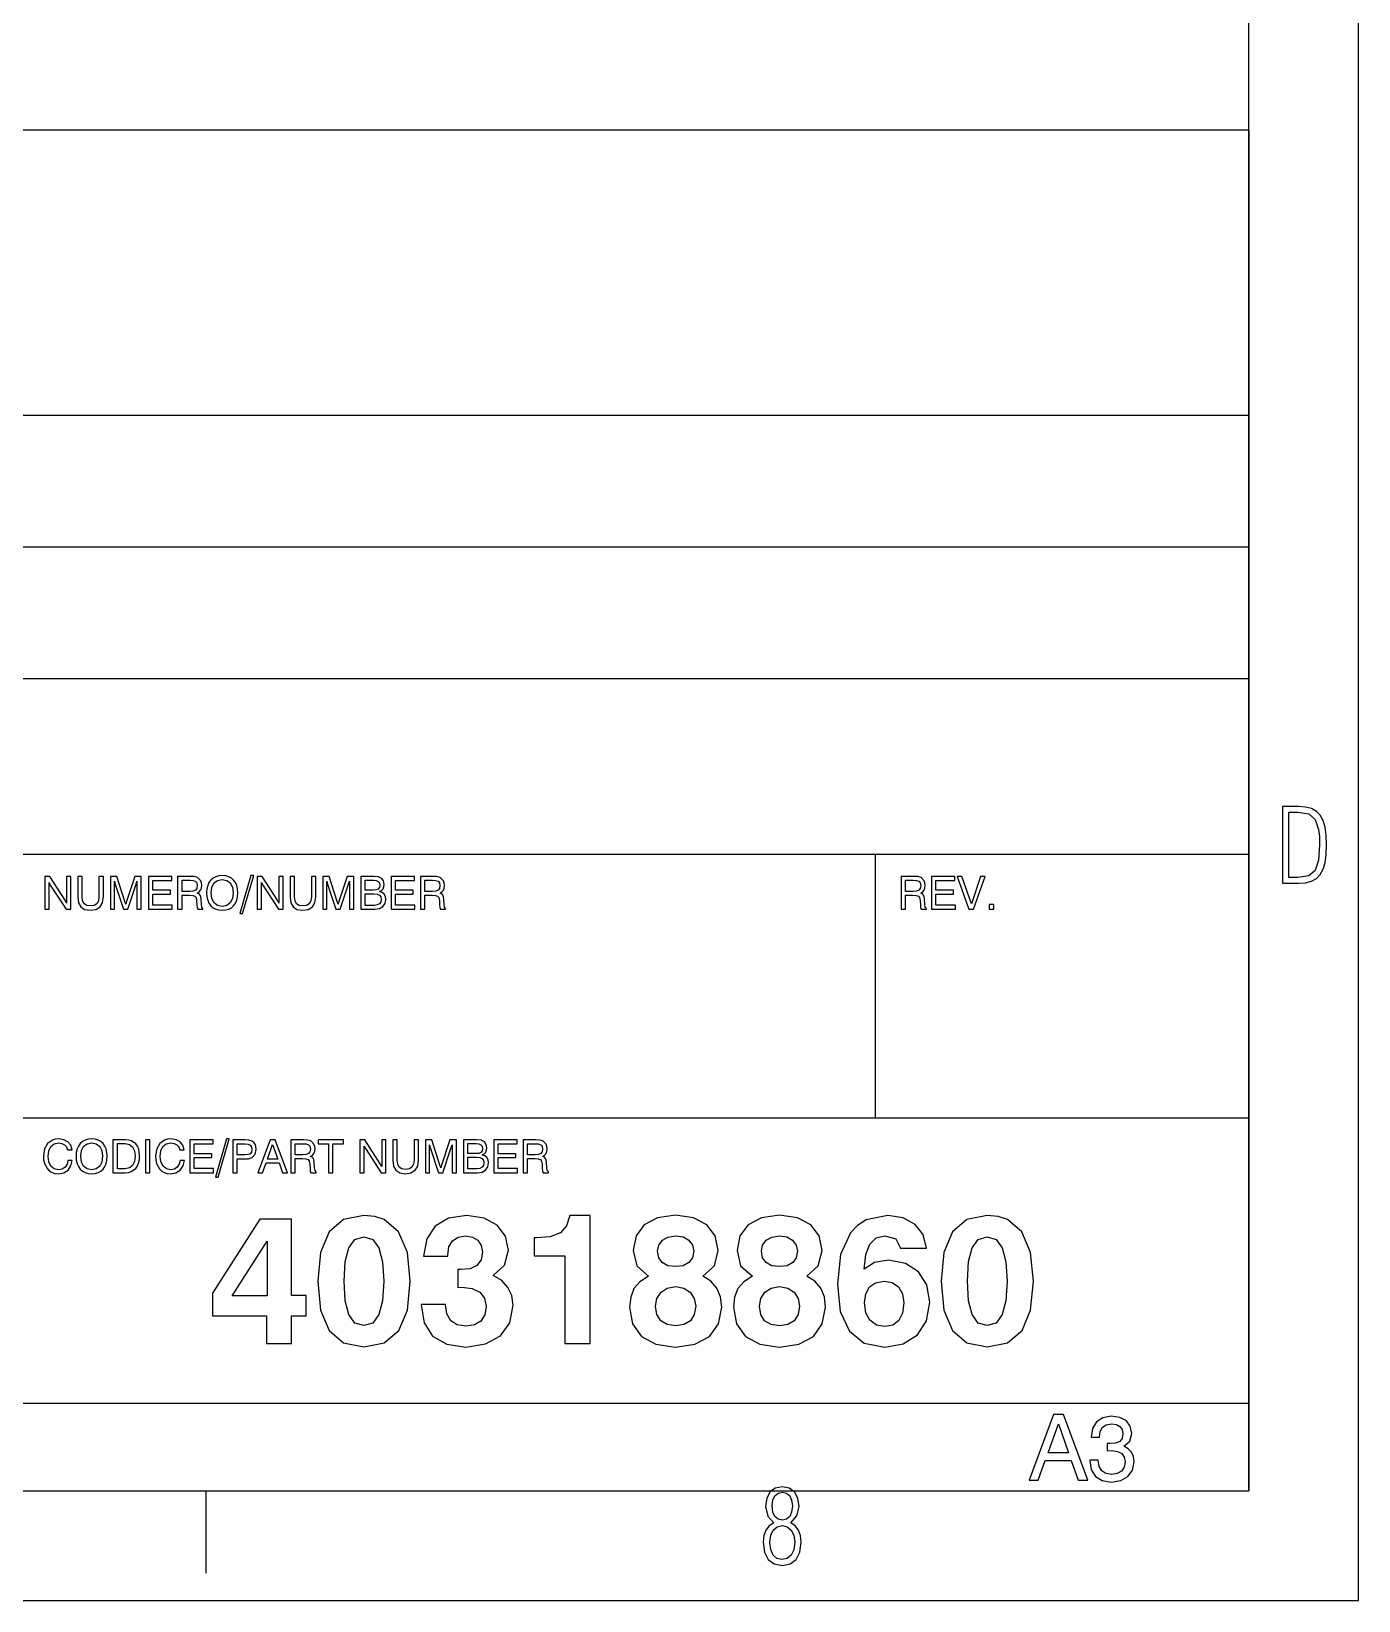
# Model space of a CAD drawing. Extents: x 0 to 420, y 0 to 297.
# Drawn here: x 359.5 to 420, y 0 to 71.5 of the extents above; entities that cross this region are included whole.
import ezdxf

# ---------------------------------------------------------------- set-up
doc = ezdxf.new("R2010")
doc.units = 0
doc.layers.get('0').update_dxf_attribs({"linetype": 'CONTINUOUS'})

msp = doc.modelspace()

# ---------------------------------------------------------------- linework, layer by layer
at = {"color": 7}
for p, q in [((420, 0), (420, 297)), ((415, 5), (415, 292)), ((215, 67), (415, 67)), ((415, 67), (415, 5)), ((215, 54), (415, 54)), ((215, 48), (415, 48)), ((215, 42), (415, 42)), ((215, 34), (415, 34)), ((398, 22), (398, 34)), ((359, 22), (415, 22)), ((215, 9), (415, 9)), ((5, 5), (415, 5)), ((215, 5), (415, 5)), ((367.5, 5), (367.5, 1.25)), ((0, 0), (420, 0))]:
    msp.add_line(p, q, dxfattribs=at)
for points in [[(416.529877, 32.675838), (417.258057, 32.675838), (417.586914, 32.69463), (417.859406, 32.769798), (418.0802, 32.891945), (418.254028, 33.075169), (418.38089, 33.314766), (418.470154, 33.615437), (418.52182, 33.986576), (418.540619, 34.428188), (418.52182, 34.865101), (418.470154, 35.23624), (418.38559, 35.536911), (418.254028, 35.776508), (418.0802, 35.955032), (417.859406, 36.077179), (417.582214, 36.152348), (417.258057, 36.175838), (416.529877, 36.175838)], [(416.821167, 32.938927), (416.821167, 35.91745), (417.239288, 35.91745), (417.727875, 35.837582), (418.028534, 35.583893), (418.178864, 35.123489), (418.211761, 34.804028), (418.225861, 34.423489), (418.178864, 33.723488), (418.028534, 33.263088), (417.727875, 33.014095), (417.239288, 32.938927)], [(360.158539, 31.490959), (360.35257, 31.490959), (360.35257, 32.707233), (360.408905, 32.596661), (361.124481, 31.490959), (361.345612, 31.490959), (361.345612, 32.990959), (361.151611, 32.990959), (361.151611, 31.774687), (361.082764, 31.901947), (360.381775, 32.990959), (360.158539, 32.990959)], [(361.656464, 32.060501), (361.68985, 31.791376), (361.796234, 31.60153), (361.971497, 31.488873), (362.219757, 31.449234), (362.482605, 31.488873), (362.674561, 31.603615), (362.791382, 31.793463), (362.831024, 32.060501), (362.831024, 32.990959), (362.626556, 32.990959), (362.626556, 32.058414), (362.601532, 31.874826), (362.530609, 31.747566), (362.411682, 31.670376), (362.242706, 31.64534), (362.071625, 31.670376), (361.952698, 31.74548), (361.881775, 31.874826), (361.860931, 32.058414), (361.860931, 32.990959), (361.656464, 32.990959)], [(363.331726, 32.769817), (363.365082, 32.638386), (363.742706, 31.490959), (363.934631, 31.490959), (364.320587, 32.638386), (364.356049, 32.769817), (364.356049, 31.490959), (364.55423, 31.490959), (364.55423, 32.990959), (364.262177, 32.990959), (363.876221, 31.843533), (363.842834, 31.720444), (363.807373, 31.843533), (363.436035, 32.990959), (363.143951, 32.990959), (363.143951, 31.490959), (363.331726, 31.490959)], [(364.875519, 31.490959), (365.962463, 31.490959), (365.962463, 31.67872), (365.077881, 31.67872), (365.077881, 32.181503), (365.878998, 32.181503), (365.878998, 32.356747), (365.077881, 32.356747), (365.077881, 32.805286), (365.94577, 32.805286), (365.94577, 32.990959), (364.875519, 32.990959)], [(366.208618, 32.990959), (366.208618, 31.490959), (366.41098, 31.490959), (366.41098, 32.133518), (366.740601, 32.133518), (366.89917, 32.127258), (366.997223, 32.095966), (367.051453, 32.025036), (367.074402, 31.893602), (367.086914, 31.697496), (367.097351, 31.578581), (367.126556, 31.490959), (367.362305, 31.490959), (367.362305, 31.532684), (367.312225, 31.593185), (367.293457, 31.707928), (367.276764, 31.954102), (367.262177, 32.058414), (367.235046, 32.139778), (367.184967, 32.196106), (367.105713, 32.233658), (367.193329, 32.289986), (367.257996, 32.367176), (367.297638, 32.461056), (367.312225, 32.575798), (367.297638, 32.692627), (367.262177, 32.794853), (367.118225, 32.938805), (366.965912, 32.982613), (366.79068, 32.990959)], [(367.529205, 32.239918), (367.539642, 32.060501), (367.577179, 31.904034), (367.637695, 31.768429), (367.719055, 31.655771), (367.821289, 31.566063), (367.942291, 31.50139), (368.082062, 31.463839), (368.240601, 31.449234), (368.397095, 31.463839), (368.536865, 31.50139), (368.657867, 31.566063), (368.760071, 31.655771), (368.841431, 31.768429), (368.899872, 31.904034), (368.935333, 32.060501), (368.949921, 32.239918), (368.937408, 32.417244), (368.899872, 32.573711), (368.839355, 32.709316), (368.760071, 32.821976), (368.657867, 32.911682), (368.536865, 32.976357), (368.397095, 33.015995), (368.240601, 33.030598), (368.082062, 33.015995), (367.942291, 32.976357), (367.821289, 32.911682), (367.719055, 32.821976), (367.637695, 32.709316), (367.577179, 32.573711), (367.539642, 32.417244)], [(369.043823, 31.29694), (369.168976, 31.29694), (369.675934, 33.030598), (369.5466, 33.030598)], [(369.832397, 31.490959), (370.026428, 31.490959), (370.026428, 32.707233), (370.082764, 32.596661), (370.79834, 31.490959), (371.01947, 31.490959), (371.01947, 32.990959), (370.825439, 32.990959), (370.825439, 31.774687), (370.756592, 31.901947), (370.055634, 32.990959), (369.832397, 32.990959)], [(371.330322, 32.060501), (371.363708, 31.791376), (371.470093, 31.60153), (371.645325, 31.488873), (371.893616, 31.449234), (372.156464, 31.488873), (372.348389, 31.603615), (372.46524, 31.793463), (372.504883, 32.060501), (372.504883, 32.990959), (372.300415, 32.990959), (372.300415, 32.058414), (372.275391, 31.874826), (372.204437, 31.747566), (372.085541, 31.670376), (371.916565, 31.64534), (371.745483, 31.670376), (371.626556, 31.74548), (371.555634, 31.874826), (371.53476, 32.058414), (371.53476, 32.990959), (371.330322, 32.990959)], [(373.005554, 32.769817), (373.03894, 32.638386), (373.416565, 31.490959), (373.60849, 31.490959), (373.994446, 32.638386), (374.029907, 32.769817), (374.029907, 31.490959), (374.228088, 31.490959), (374.228088, 32.990959), (373.936035, 32.990959), (373.550079, 31.843533), (373.516693, 31.720444), (373.481232, 31.843533), (373.109863, 32.990959), (372.81781, 32.990959), (372.81781, 31.490959), (373.005554, 31.490959)], [(374.549377, 31.490959), (375.185669, 31.490959), (375.398468, 31.522253), (375.557007, 31.614046), (375.657166, 31.753824), (375.692627, 31.939499), (375.671753, 32.073017), (375.615448, 32.179417), (375.525726, 32.256607), (375.406799, 32.300415), (375.498596, 32.352573), (375.567444, 32.425591), (375.607086, 32.515297), (375.621704, 32.62587), (375.590393, 32.784424), (375.502777, 32.899166), (375.35675, 32.96801), (375.154388, 32.990959), (374.549377, 32.990959)], [(375.93045, 31.490959), (377.017395, 31.490959), (377.017395, 31.67872), (376.132813, 31.67872), (376.132813, 32.181503), (376.933929, 32.181503), (376.933929, 32.356747), (376.132813, 32.356747), (376.132813, 32.805286), (377.000702, 32.805286), (377.000702, 32.990959), (375.93045, 32.990959)], [(377.26355, 32.990959), (377.26355, 31.490959), (377.465912, 31.490959), (377.465912, 32.133518), (377.795532, 32.133518), (377.954102, 32.127258), (378.052155, 32.095966), (378.106384, 32.025036), (378.129333, 31.893602), (378.141846, 31.697496), (378.152283, 31.578581), (378.181488, 31.490959), (378.417236, 31.490959), (378.417236, 31.532684), (378.367188, 31.593185), (378.348389, 31.707928), (378.331696, 31.954102), (378.317108, 32.058414), (378.289978, 32.139778), (378.239929, 32.196106), (378.160645, 32.233658), (378.24826, 32.289986), (378.312927, 32.367176), (378.35257, 32.461056), (378.367188, 32.575798), (378.35257, 32.692627), (378.317108, 32.794853), (378.173157, 32.938805), (378.020874, 32.982613), (377.845612, 32.990959)], [(399.160645, 32.990959), (399.160645, 31.490959), (399.363007, 31.490959), (399.363007, 32.133518), (399.692627, 32.133518), (399.851196, 32.127258), (399.949249, 32.095966), (400.003479, 32.025036), (400.026428, 31.893602), (400.03894, 31.697496), (400.049377, 31.578581), (400.078583, 31.490959), (400.314331, 31.490959), (400.314331, 31.532684), (400.264252, 31.593185), (400.245483, 31.707928), (400.22879, 31.954102), (400.214172, 32.058414), (400.187073, 32.139778), (400.136993, 32.196106), (400.057709, 32.233658), (400.145355, 32.289986), (400.210022, 32.367176), (400.249664, 32.461056), (400.264252, 32.575798), (400.249664, 32.692627), (400.214172, 32.794853), (400.070251, 32.938805), (399.917938, 32.982613), (399.742706, 32.990959)], [(400.545898, 31.490959), (401.632813, 31.490959), (401.632813, 31.67872), (400.74826, 31.67872), (400.74826, 32.181503), (401.549377, 32.181503), (401.549377, 32.356747), (400.74826, 32.356747), (400.74826, 32.805286), (401.616119, 32.805286), (401.616119, 32.990959), (400.545898, 32.990959)], [(402.252441, 31.490959), (402.46524, 31.490959), (402.993042, 32.990959), (402.780243, 32.990959), (402.360931, 31.735048), (401.929077, 32.990959), (401.718353, 32.990959)], [(366.408905, 32.815716), (366.757294, 32.815716), (366.905426, 32.805286), (367.013916, 32.767731), (367.078583, 32.694714), (367.101532, 32.571625), (367.078583, 32.444366), (367.015991, 32.363003), (366.907501, 32.319191), (366.757294, 32.306675), (366.408905, 32.306675)], [(367.739929, 32.239918), (367.773285, 32.498608), (367.873444, 32.692627), (368.031982, 32.811543), (368.240601, 32.853268), (368.447144, 32.811543), (368.605713, 32.692627), (368.703766, 32.498608), (368.739227, 32.239918), (368.703766, 31.979137), (368.605713, 31.785118), (368.447144, 31.666203), (368.240601, 31.626564), (368.031982, 31.666203), (367.873444, 31.785118), (367.773285, 31.979137)], [(374.753815, 32.360916), (374.753815, 32.819889), (375.127258, 32.819889), (375.254517, 32.805286), (375.344238, 32.763561), (375.398468, 32.694714), (375.417236, 32.596661), (375.396393, 32.490265), (375.340057, 32.415161), (375.24408, 32.373436), (375.110565, 32.360916)], [(374.753815, 31.672461), (374.753815, 32.194019), (375.143951, 32.194019), (375.292084, 32.179417), (375.398468, 32.133518), (375.46106, 32.054241), (375.484009, 31.941586), (375.463135, 31.824757), (375.402649, 31.741306), (375.30249, 31.689152), (375.166901, 31.672461)], [(377.463837, 32.815716), (377.812225, 32.815716), (377.960358, 32.805286), (378.068848, 32.767731), (378.133514, 32.694714), (378.156464, 32.571625), (378.133514, 32.444366), (378.070923, 32.363003), (377.962433, 32.319191), (377.812225, 32.306675), (377.463837, 32.306675)], [(399.360931, 32.815716), (399.70932, 32.815716), (399.857452, 32.805286), (399.965912, 32.767731), (400.030609, 32.694714), (400.053558, 32.571625), (400.030609, 32.444366), (399.968018, 32.363003), (399.859528, 32.319191), (399.70932, 32.306675), (399.360931, 32.306675)], [(403.174561, 31.490959), (403.383179, 31.490959), (403.383179, 31.718359), (403.174561, 31.718359)], [(361.210022, 20.047983), (361.172455, 19.874826), (361.082764, 19.743393), (360.949249, 19.659945), (360.782349, 19.630737), (360.586243, 19.672461), (360.436035, 19.793463), (360.337982, 19.985395), (360.304596, 20.237829), (360.335876, 20.496523), (360.429749, 20.688456), (360.579987, 20.807371), (360.784424, 20.849096), (360.938812, 20.828234), (361.06189, 20.767733), (361.14743, 20.671766), (361.19751, 20.540333), (361.397766, 20.540333), (361.33728, 20.742697), (361.210022, 20.897079), (361.026428, 20.995132), (360.792755, 21.030598), (360.638397, 21.015993), (360.502777, 20.976355), (360.283722, 20.821974), (360.143951, 20.579971), (360.095978, 20.262865), (360.106384, 20.079277), (360.141876, 19.91655), (360.277466, 19.662029), (360.373444, 19.570236), (360.490265, 19.503477), (360.621704, 19.463839), (360.771912, 19.449234), (361.022247, 19.490959), (361.220459, 19.609875), (361.351868, 19.799721), (361.408203, 20.047983)], [(361.583435, 20.239916), (361.593872, 20.060501), (361.631439, 19.904034), (361.691925, 19.768429), (361.773285, 19.655771), (361.875519, 19.566063), (361.996521, 19.50139), (362.136292, 19.463839), (362.294861, 19.449234), (362.451324, 19.463839), (362.591095, 19.50139), (362.712097, 19.566063), (362.814331, 19.655771), (362.895691, 19.768429), (362.954102, 19.904034), (362.989563, 20.060501), (363.004181, 20.239916), (362.991669, 20.417246), (362.954102, 20.573713), (362.893616, 20.709318), (362.814331, 20.821974), (362.712097, 20.911682), (362.591095, 20.976355), (362.451324, 21.015993), (362.294861, 21.030598), (362.136292, 21.015993), (361.996521, 20.976355), (361.875519, 20.911682), (361.773285, 20.821974), (361.691925, 20.709318), (361.631439, 20.573713), (361.593872, 20.417246)], [(361.794159, 20.239916), (361.827545, 20.498608), (361.927673, 20.692629), (362.086243, 20.811543), (362.294861, 20.853268), (362.501404, 20.811543), (362.659943, 20.692629), (362.757996, 20.498608), (362.793457, 20.239916), (362.757996, 19.979137), (362.659943, 19.785118), (362.501404, 19.666203), (362.294861, 19.626564), (362.086243, 19.666203), (361.927673, 19.785118), (361.827545, 19.979137)], [(363.260773, 19.490959), (363.824066, 19.490959), (363.968018, 19.503477), (364.097351, 19.541029), (364.303894, 19.691236), (364.378998, 19.801807), (364.433228, 19.933241), (364.466614, 20.087622), (364.479126, 20.262865), (364.435333, 20.573713), (364.383179, 20.698887), (364.312225, 20.803198), (364.109863, 20.942976), (363.98053, 20.978441), (363.832397, 20.990959), (363.260773, 20.990959)], [(363.815704, 20.817802), (364.009735, 20.780251), (364.151611, 20.671766), (364.239227, 20.494436), (364.270508, 20.252434), (364.241302, 20), (364.153687, 19.818497), (364.01181, 19.710014), (363.815704, 19.674547), (363.46524, 19.674547), (363.46524, 20.817802)], [(364.739929, 19.490959), (364.944366, 19.490959), (364.944366, 20.990959), (364.739929, 20.990959)], [(366.321289, 20.047983), (366.283722, 19.874826), (366.194031, 19.743393), (366.060486, 19.659945), (365.893616, 19.630737), (365.69751, 19.672461), (365.547302, 19.793463), (365.449249, 19.985395), (365.415863, 20.237829), (365.447144, 20.496523), (365.541016, 20.688456), (365.691223, 20.807371), (365.895691, 20.849096), (366.050079, 20.828234), (366.173157, 20.767733), (366.258698, 20.671766), (366.308777, 20.540333), (366.509033, 20.540333), (366.448547, 20.742697), (366.321289, 20.897079), (366.137695, 20.995132), (365.904022, 21.030598), (365.749664, 21.015993), (365.614044, 20.976355), (365.394989, 20.821974), (365.255219, 20.579971), (365.207245, 20.262865), (365.217651, 20.079277), (365.253143, 19.91655), (365.388733, 19.662029), (365.484711, 19.570236), (365.601532, 19.503477), (365.732971, 19.463839), (365.883179, 19.449234), (366.133514, 19.490959), (366.331726, 19.609875), (366.463135, 19.799721), (366.51947, 20.047983)], [(366.759399, 19.490959), (367.846313, 19.490959), (367.846313, 19.67872), (366.961761, 19.67872), (366.961761, 20.181501), (367.762878, 20.181501), (367.762878, 20.356745), (366.961761, 20.356745), (366.961761, 20.805285), (367.82962, 20.805285), (367.82962, 20.990959), (366.759399, 20.990959)], [(367.929749, 19.29694), (368.054932, 19.29694), (368.56189, 21.030598), (368.432556, 21.030598)], [(368.720459, 19.490959), (368.924896, 19.490959), (368.924896, 20.123087), (369.233643, 20.123087), (369.43811, 20.131432), (369.60083, 20.183588), (369.742706, 20.333796), (369.792755, 20.557022), (369.778168, 20.680111), (369.742706, 20.786509), (369.68219, 20.872044), (369.602905, 20.934631), (369.448547, 20.980528), (369.273285, 20.990959), (368.720459, 20.990959)], [(368.924896, 20.304588), (368.924896, 20.807371), (369.281647, 20.807371), (369.417236, 20.792767), (369.511139, 20.751043), (369.567444, 20.673851), (369.586243, 20.557022), (369.567444, 20.433935), (369.509033, 20.356745), (369.408905, 20.31502), (369.267029, 20.304588)], [(369.867859, 19.490959), (370.078583, 19.490959), (370.239227, 19.939499), (370.82962, 19.939499), (370.98819, 19.490959), (371.20932, 19.490959), (370.650208, 20.990959), (370.424896, 20.990959)], [(370.301819, 20.114742), (370.537537, 20.776077), (370.769135, 20.114742)], [(371.363708, 20.990959), (371.363708, 19.490959), (371.566071, 19.490959), (371.566071, 20.133518), (371.895691, 20.133518), (372.05423, 20.12726), (372.152283, 20.095966), (372.206543, 20.025034), (372.229492, 19.893602), (372.242004, 19.697496), (372.252441, 19.578581), (372.281647, 19.490959), (372.517395, 19.490959), (372.517395, 19.532684), (372.467316, 19.593185), (372.448547, 19.707928), (372.431854, 19.954102), (372.417236, 20.058414), (372.390137, 20.139776), (372.340057, 20.196106), (372.260773, 20.233658), (372.348389, 20.289986), (372.413086, 20.367176), (372.452698, 20.461056), (372.467316, 20.5758), (372.452698, 20.692629), (372.417236, 20.794853), (372.273285, 20.938803), (372.121002, 20.982615), (371.94577, 20.990959)], [(371.563965, 20.815716), (371.912384, 20.815716), (372.060486, 20.805285), (372.168976, 20.767733), (372.233643, 20.694714), (372.256592, 20.571627), (372.233643, 20.444366), (372.171082, 20.363003), (372.062592, 20.319193), (371.912384, 20.306675), (371.563965, 20.306675)], [(373.080658, 19.490959), (373.285126, 19.490959), (373.285126, 20.809458), (373.758698, 20.809458), (373.758698, 20.990959), (372.607086, 20.990959), (372.607086, 20.809458), (373.080658, 20.809458)], [(374.509735, 19.490959), (374.703766, 19.490959), (374.703766, 20.707232), (374.760071, 20.596661), (375.475647, 19.490959), (375.696808, 19.490959), (375.696808, 20.990959), (375.502777, 20.990959), (375.502777, 19.774687), (375.433929, 19.901947), (374.732971, 20.990959), (374.509735, 20.990959)], [(376.00766, 20.060501), (376.041016, 19.791376), (376.14743, 19.60153), (376.322662, 19.488873), (376.570923, 19.449234), (376.833801, 19.488873), (377.025726, 19.603615), (377.142548, 19.793463), (377.18219, 20.060501), (377.18219, 20.990959), (376.977753, 20.990959), (376.977753, 20.058414), (376.952698, 19.874826), (376.881775, 19.747566), (376.762878, 19.670376), (376.593872, 19.64534), (376.422821, 19.670376), (376.303894, 19.74548), (376.232971, 19.874826), (376.212097, 20.058414), (376.212097, 20.990959), (376.00766, 20.990959)], [(377.682892, 20.769819), (377.716278, 20.638386), (378.093872, 19.490959), (378.285828, 19.490959), (378.671753, 20.638386), (378.707245, 20.769819), (378.707245, 19.490959), (378.905426, 19.490959), (378.905426, 20.990959), (378.613342, 20.990959), (378.227386, 19.843533), (378.194031, 19.720444), (378.158539, 19.843533), (377.787201, 20.990959), (377.495117, 20.990959), (377.495117, 19.490959), (377.682892, 19.490959)], [(379.226715, 19.490959), (379.863007, 19.490959), (380.075806, 19.522253), (380.234344, 19.614046), (380.334503, 19.753824), (380.369965, 19.939499), (380.349091, 20.073017), (380.292755, 20.179415), (380.203064, 20.256605), (380.084137, 20.300417), (380.175934, 20.352573), (380.244781, 20.425591), (380.284424, 20.515299), (380.299011, 20.625868), (380.267731, 20.784422), (380.180115, 20.899164), (380.034088, 20.96801), (379.831696, 20.990959), (379.226715, 20.990959)], [(379.431152, 20.360918), (379.431152, 20.819889), (379.804596, 20.819889), (379.931854, 20.805285), (380.021545, 20.763559), (380.075806, 20.694714), (380.094574, 20.596661), (380.0737, 20.490263), (380.017395, 20.415159), (379.921417, 20.373434), (379.787903, 20.360918)], [(380.607788, 19.490959), (381.694702, 19.490959), (381.694702, 19.67872), (380.81015, 19.67872), (380.81015, 20.181501), (381.611267, 20.181501), (381.611267, 20.356745), (380.81015, 20.356745), (380.81015, 20.805285), (381.67804, 20.805285), (381.67804, 20.990959), (380.607788, 20.990959)], [(381.940887, 20.990959), (381.940887, 19.490959), (382.14325, 19.490959), (382.14325, 20.133518), (382.47287, 20.133518), (382.631439, 20.12726), (382.729492, 20.095966), (382.783722, 20.025034), (382.806671, 19.893602), (382.819183, 19.697496), (382.82962, 19.578581), (382.858826, 19.490959), (383.094574, 19.490959), (383.094574, 19.532684), (383.044495, 19.593185), (383.025726, 19.707928), (383.009033, 19.954102), (382.994446, 20.058414), (382.967316, 20.139776), (382.917236, 20.196106), (382.837952, 20.233658), (382.925598, 20.289986), (382.990265, 20.367176), (383.029907, 20.461056), (383.044495, 20.5758), (383.029907, 20.692629), (382.994446, 20.794853), (382.850494, 20.938803), (382.698181, 20.982615), (382.522949, 20.990959)], [(382.141174, 20.815716), (382.489563, 20.815716), (382.637695, 20.805285), (382.746185, 20.767733), (382.810852, 20.694714), (382.833801, 20.571627), (382.810852, 20.444366), (382.74826, 20.363003), (382.639771, 20.319193), (382.489563, 20.306675), (382.141174, 20.306675)], [(379.431152, 19.672461), (379.431152, 20.194019), (379.821289, 20.194019), (379.969391, 20.179415), (380.075806, 20.133518), (380.138397, 20.054241), (380.161346, 19.941586), (380.140472, 19.824757), (380.079956, 19.741306), (379.979828, 19.689152), (379.844238, 19.672461)], [(370.255005, 11.716568), (371.389923, 11.716568), (371.389923, 12.976651), (372.065857, 12.976651), (372.065857, 13.902938), (371.389923, 13.902938), (371.389923, 17.382771), (369.946228, 17.382771), (367.793243, 14.003077), (367.793243, 12.976651), (370.255005, 12.976651)], [(372.591583, 14.553842), (372.716766, 13.235344), (373.108978, 12.300713), (373.768219, 11.741603), (374.694489, 11.558015), (375.620789, 11.741603), (376.280029, 12.300713), (376.672241, 13.226999), (376.805756, 14.545497), (376.672241, 15.85565), (376.271698, 16.798626), (375.612457, 17.357737), (375.186859, 17.499599), (374.694489, 17.549669), (373.768219, 17.357737), (373.108978, 16.798626), (372.716766, 15.863995)], [(377.298126, 13.494037), (377.298126, 13.469002), (377.431641, 12.651199), (377.823853, 12.04202), (378.4664, 11.683188), (379.342621, 11.549669), (380.235535, 11.691533), (380.911469, 12.05871), (381.337067, 12.659544), (381.487274, 13.452312), (381.428864, 13.894593), (381.253601, 14.270115), (380.969879, 14.578876), (380.577667, 14.812534), (381.103394, 15.288195), (381.278656, 15.964134), (381.145142, 16.606693), (380.769592, 17.107388), (380.168762, 17.424496), (379.376007, 17.541325), (378.549866, 17.416151), (377.940674, 17.05732), (377.556824, 16.473175), (377.414948, 15.688751), (378.516479, 15.688751), (378.516479, 15.738821), (378.566559, 16.114342), (378.725098, 16.389725), (378.983795, 16.556623), (379.325928, 16.615038), (379.643036, 16.556623), (379.88504, 16.414761), (380.035248, 16.181103), (380.093658, 15.880685), (380.026917, 15.521852), (379.843323, 15.271505), (379.534546, 15.121297), (379.100616, 15.079572), (378.975464, 15.079572), (378.975464, 14.270115), (379.150696, 14.27846), (379.626343, 14.220045), (379.976837, 14.053146), (380.185455, 13.777764), (380.260559, 13.402243), (380.193817, 13.018376), (380.018555, 12.734649), (379.726501, 12.559405), (379.342621, 12.509336), (378.942078, 12.56775), (378.649994, 12.751339), (378.474762, 13.060101), (378.416351, 13.494037)], [(383.848877, 11.716568), (385.000488, 11.716568), (385.000488, 17.549669), (384.065857, 17.549669), (383.923981, 17.065664), (383.640259, 16.748556), (383.181274, 16.573313), (382.547089, 16.523243), (382.455292, 16.523243), (382.455292, 15.705441), (383.848877, 15.705441)], [(387.654175, 14.779155), (387.261963, 14.520462), (386.994934, 14.2117), (386.844696, 13.827833), (386.794647, 13.368863), (386.928162, 12.60113), (387.337067, 12.033675), (387.996307, 11.674844), (388.889221, 11.549669), (389.773773, 11.683188), (390.433014, 12.033675), (390.841919, 12.60113), (390.992126, 13.368863), (390.933716, 13.844523), (390.766815, 14.236734), (390.499786, 14.545497), (390.132599, 14.779155), (390.658325, 15.254815), (390.833588, 15.95579), (390.700073, 16.623383), (390.316193, 17.124079), (389.707031, 17.441185), (388.889221, 17.558014), (388.071411, 17.441185), (387.462219, 17.124079), (387.0867, 16.615038), (386.961548, 15.95579), (387.120087, 15.254815)], [(392.385742, 14.779155), (391.99353, 14.520462), (391.726501, 14.2117), (391.576294, 13.827833), (391.526215, 13.368863), (391.659729, 12.60113), (392.068634, 12.033675), (392.727875, 11.674844), (393.620789, 11.549669), (394.505341, 11.683188), (395.164612, 12.033675), (395.573486, 12.60113), (395.723694, 13.368863), (395.665283, 13.844523), (395.498383, 14.236734), (395.231354, 14.545497), (394.864197, 14.779155), (395.389923, 15.254815), (395.565155, 15.95579), (395.431641, 16.623383), (395.04776, 17.124079), (394.438599, 17.441185), (393.620789, 17.558014), (392.802979, 17.441185), (392.193817, 17.124079), (391.818298, 16.615038), (391.693115, 15.95579), (391.851654, 15.254815)], [(397.476135, 15.096262), (397.551239, 15.763856), (397.743164, 16.239517), (398.026917, 16.523243), (398.419128, 16.623383), (398.9198, 16.473175), (399.13678, 16.055927), (400.321777, 16.055927), (400.163208, 16.673452), (399.796021, 17.140768), (399.253601, 17.441185), (398.552643, 17.549669), (397.567932, 17.341045), (397.17572, 17.090698), (396.850281, 16.748556), (396.40799, 15.763856), (396.257782, 14.420323), (396.391296, 13.168585), (396.808533, 12.267333), (397.484497, 11.724913), (398.42746, 11.541325), (399.261963, 11.691533), (399.90451, 12.100434), (400.321777, 12.751339), (400.471985, 13.594175), (400.330109, 14.378598), (399.95459, 14.979433), (399.362091, 15.363299), (398.586029, 15.505163), (397.951813, 15.396679)], [(400.981018, 14.553842), (401.106171, 13.235344), (401.498383, 12.300713), (402.157654, 11.741603), (403.083923, 11.558015), (404.010223, 11.741603), (404.669464, 12.300713), (405.061676, 13.226999), (405.19519, 14.545497), (405.061676, 15.85565), (404.661133, 16.798626), (404.001862, 17.357737), (403.576294, 17.499599), (403.083923, 17.549669), (402.157654, 17.357737), (401.498383, 16.798626), (401.106171, 15.863995)], [(373.801605, 14.553842), (373.843323, 15.446749), (374.001862, 16.072618), (374.277252, 16.448139), (374.694489, 16.573313), (375.103394, 16.448139), (375.378784, 16.072618), (375.537354, 15.438404), (375.595764, 14.553842), (375.537354, 13.65259), (375.378784, 13.026721), (375.103394, 12.642855), (374.694489, 12.526026), (374.277252, 12.642855), (374.001862, 13.026721), (373.843323, 13.65259)], [(388.071411, 15.914064), (388.12149, 16.197792), (388.288391, 16.414761), (388.538727, 16.556623), (388.889221, 16.615038), (389.231354, 16.564968), (389.490051, 16.423105), (389.656952, 16.197792), (389.715363, 15.914064), (389.656952, 15.613647), (389.498383, 15.396679), (389.239716, 15.254815), (388.889221, 15.213091), (388.530396, 15.254815), (388.280029, 15.396679), (388.12149, 15.613647)], [(392.802979, 15.914064), (392.853058, 16.197792), (393.019958, 16.414761), (393.270294, 16.556623), (393.620789, 16.615038), (393.962921, 16.564968), (394.221619, 16.423105), (394.388519, 16.197792), (394.44693, 15.914064), (394.388519, 15.613647), (394.22998, 15.396679), (393.971283, 15.254815), (393.620789, 15.213091), (393.261963, 15.254815), (393.011597, 15.396679), (392.853058, 15.613647)], [(402.19104, 14.553842), (402.232758, 15.446749), (402.391296, 16.072618), (402.666687, 16.448139), (403.083923, 16.573313), (403.492828, 16.448139), (403.768219, 16.072618), (403.926758, 15.438404), (403.985168, 14.553842), (403.926758, 13.65259), (403.768219, 13.026721), (403.492828, 12.642855), (403.083923, 12.526026), (402.666687, 12.642855), (402.391296, 13.026721), (402.232758, 13.65259)], [(370.280029, 13.877903), (368.694489, 13.877903), (370.280029, 16.373035)], [(387.979614, 13.410587), (388.038025, 13.769419), (388.22998, 14.053146), (388.513702, 14.236734), (388.897552, 14.303494), (389.26474, 14.236734), (389.556824, 14.053146), (389.740387, 13.769419), (389.807159, 13.410587), (389.740387, 13.035066), (389.565155, 12.751339), (389.273071, 12.576096), (388.897552, 12.517681), (388.505341, 12.576096), (388.213287, 12.742993), (388.038025, 13.026721)], [(392.711182, 13.410587), (392.769592, 13.769419), (392.961548, 14.053146), (393.24527, 14.236734), (393.62912, 14.303494), (393.996307, 14.236734), (394.288391, 14.053146), (394.471985, 13.769419), (394.538727, 13.410587), (394.471985, 13.035066), (394.296722, 12.751339), (394.004639, 12.576096), (393.62912, 12.517681), (393.236908, 12.576096), (392.944855, 12.742993), (392.769592, 13.026721)], [(397.492828, 13.569141), (397.551239, 13.978043), (397.726501, 14.286804), (398.001862, 14.478738), (398.385742, 14.553842), (398.761261, 14.487082), (399.044983, 14.295149), (399.220215, 13.978043), (399.286987, 13.560796), (399.220215, 13.101826), (399.053345, 12.759684), (398.786285, 12.551061), (398.42746, 12.484301), (398.035248, 12.551061), (397.743164, 12.768028), (397.551239, 13.11017)], [(404.987488, 5.481919), (405.408905, 5.481919), (405.730194, 6.378999), (406.91098, 6.378999), (407.228088, 5.481919), (407.67038, 5.481919), (406.552155, 8.481919), (406.101532, 8.481919)], [(405.855347, 6.729486), (406.326843, 8.052155), (406.789978, 6.729486)], [(407.753815, 6.391516), (407.753815, 6.370654), (407.820587, 5.965925), (408.016693, 5.661335), (408.325439, 5.469402), (408.730194, 5.39847), (409.164124, 5.46523), (409.489563, 5.65299), (409.698181, 5.94089), (409.773285, 6.320584), (409.739929, 6.566759), (409.652283, 6.767037), (409.502075, 6.921419), (409.301819, 7.034075), (409.573029, 7.259388), (409.664825, 7.618219), (409.602234, 7.943672), (409.422821, 8.189847), (409.126556, 8.344228), (408.730194, 8.39847), (408.354645, 8.331711), (408.066772, 8.14395), (407.883179, 7.847705), (407.820587, 7.459666), (407.820587, 7.438804), (408.191925, 7.438804), (408.225311, 7.705841), (408.32962, 7.897775), (408.504883, 8.014604), (408.751038, 8.056328), (408.968018, 8.022948), (409.130737, 7.935327), (409.226715, 7.793463), (409.264252, 7.60153), (409.226715, 7.388734), (409.118225, 7.251043), (408.93045, 7.171766), (408.671753, 7.150904), (408.5466, 7.155077), (408.5466, 6.825452), (408.755219, 6.833797), (409.018066, 6.796245), (409.210022, 6.696105), (409.326843, 6.53338), (409.368561, 6.320584), (409.322662, 6.078581), (409.205841, 5.899166), (409.009735, 5.786509), (408.755219, 5.748957), (408.49234, 5.790681), (408.300415, 5.911683), (408.179413, 6.116134), (408.133514, 6.391516)], [(393.367096, 3.550335), (393.155701, 3.414094), (393.005371, 3.216779), (392.911407, 2.963087), (392.883209, 2.657718), (392.939606, 2.206711), (393.113403, 1.877852), (393.385895, 1.675839), (393.75235, 1.605369), (394.114075, 1.675839), (394.386566, 1.877852), (394.555695, 2.206711), (394.61676, 2.657718), (394.583893, 2.963087), (394.494629, 3.216779), (394.3396, 3.414094), (394.132874, 3.550335), (394.419464, 3.855705), (394.513428, 4.292617), (394.457031, 4.668456), (394.306702, 4.950336), (394.067108, 5.128859), (393.75235, 5.189933), (393.432892, 5.128859), (393.193298, 4.950336), (393.042938, 4.668456), (392.991272, 4.292617), (393.085236, 3.851007)], [(394.208038, 4.311409), (394.175171, 4.034228), (394.085907, 3.832215), (393.940277, 3.705369), (393.75235, 3.663087), (393.555023, 3.705369), (393.414093, 3.832215), (393.320129, 4.034228), (393.291931, 4.311409), (393.320129, 4.574496), (393.414093, 4.771812), (393.559723, 4.89396), (393.75235, 4.936242), (393.940277, 4.89396), (394.085907, 4.771812), (394.175171, 4.574496)], [(394.316101, 2.657718), (394.273834, 2.319463), (394.161072, 2.07047), (393.977844, 1.920134), (393.733551, 1.868456), (393.508057, 1.920134), (393.334229, 2.075168), (393.221466, 2.324161), (393.183899, 2.662416), (393.221466, 2.977181), (393.338928, 3.216779), (393.522156, 3.367114), (393.75235, 3.42349), (393.977844, 3.367114), (394.156372, 3.216779), (394.273834, 2.977181)]]:
    msp.add_lwpolyline(points, close=True, dxfattribs=at)

doc.saveas('drawing.dxf')
